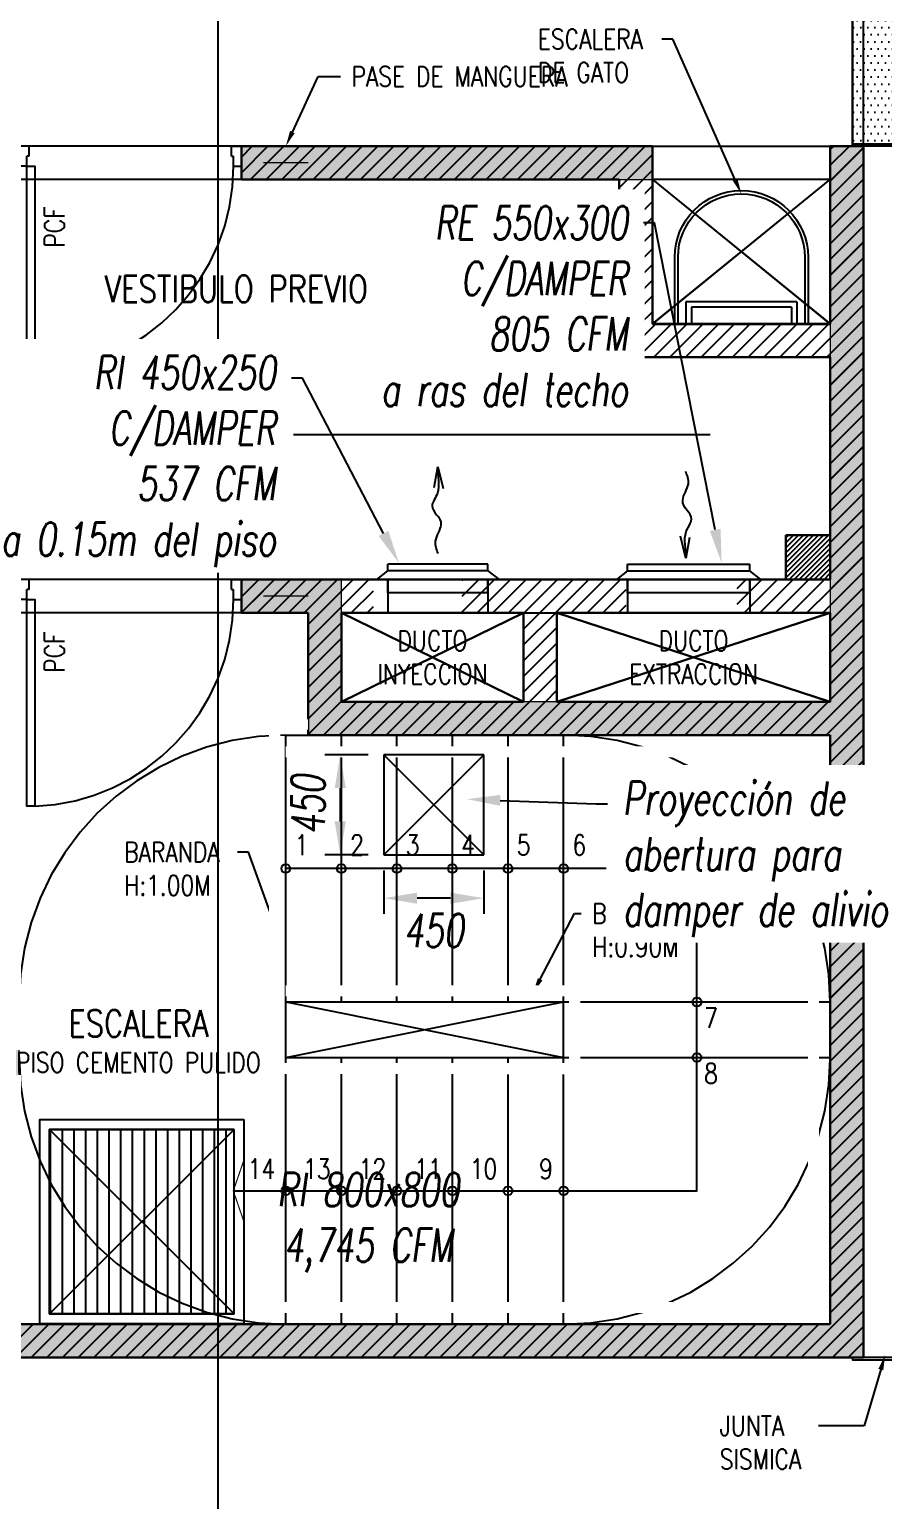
# Model space of a CAD drawing. Header units: millimetres. Extents: x 98 to 155, y -181 to 127.
# Drawn here: x 124.73 to 128.58, y -80.73 to -74.11 of the extents above; entities that cross this region are included whole.
import ezdxf
from ezdxf import colors
from ezdxf.entities.mleader import LeaderData, LeaderLine
from ezdxf.enums import TextEntityAlignment as Align
from ezdxf.math import Vec2, Vec3

# ---------------------------------------------------------------- set-up
doc = ezdxf.new("R2010")
doc.units = ezdxf.units.MM
doc.header["$LTSCALE"] = 15
doc.set_wipeout_variables(frame=1)
doc.header["$PDMODE"] = 67
doc.header["$PDSIZE"] = 0.1
for name, pattern in [('CENTER', [2, 1.25, -0.25, 0.25, -0.25]), ('HIDDEN', [0.375, 0.25, -0.125]), ('HIDDEN2', [0.1875, 0.125, -0.0625]), ('X-REF_DP_Arquitectura$0$HIDDEN', [0.375, 0.25, -0.125])]:
    doc.linetypes.add(name, pattern=pattern)
doc.layers.get('0').update_dxf_attribs({"color": 250})
doc.layers.get('DEFPOINTS').update_dxf_attribs({"color": 250})
for name, color, linetype in [('A-BARANDAS', 250, 'Continuous'), ('A-CORTE', 250, 'CENTER'), ('A-HATCH', 250, 'Continuous'), ('A-LINEAS', 250, 'Continuous'), ('A-MOBILIARIO', 250, 'Continuous'), ('A-MURO BAJO', 250, 'Continuous'), ('A-PROYECCIONES INT.', 250, 'HIDDEN2'), ('A-TEXTO-ACABADO PISO', 250, 'Continuous'), ('A_50_TextoAmbiente', 252, 'Continuous'), ('A_50_TextoIndicaciones', 250, 'Continuous'), ('A_50_Vigas', 250, 'X-REF_DP_Arquitectura$0$HIDDEN'), ('A_60_HatchEstructuras', 250, 'Continuous'), ('L-03_EQUIP-ACCES', 160, 'Continuous'), ('L-04_EQ-MED-CONT', 191, 'Continuous'), ('L-06_EQ-FIN-CONT', 141, 'Continuous'), ('L12 Texto', 12, 'Continuous'), ('L3 Equipos y Ductos', 160, 'Continuous'), ('L4 Linea mediana', 191, 'Continuous'), ('L5 Linea mediana segmentada', 191, 'HIDDEN2'), ('L6 Linea fina', 141, 'Continuous'), ('MURO CF 120', 250, 'Continuous')]:
    doc.layers.add(name, color=color, linetype=linetype)
doc.layers.add('A-MUROS', color=252, linetype='Continuous', lineweight=30)
doc.layers.add('A_20_Estructuras', color=250, linetype='Continuous', lineweight=18)
doc.styles.add('JNV ING', font='romans.shx', dxfattribs={"width": 0.7, "oblique": 8, "height": 0.15})
doc.styles.add('ROMANS', font='romans.shx', dxfattribs={"width": 0.8})
doc.styles.add('TXT_COTAS', font='romans.shx', dxfattribs={"width": 0.8})
doc.dimstyles.new('JNV ING.', dxfattribs={"dimtxt": 0.15, "dimasz": 0.15, "dimexe": 0.07, "dimexo": 0.07, "dimgap": 0.07, "dimtad": 2, "dimtoh": 1, "dimdec": 0, "dimlfac": 1000, "dimzin": 0, "dimdsep": 46, "dimtxsty": 'JNV ING', "dimcen": 3, "dimdle": 0.05, "dimclrd": 256, "dimclre": 256, "dimclrt": 12, "dimadec": 0, "dimazin": 0, "dimtfac": 1, "dimtdec": 0, "dimtix": 1, "dimtmove": 2, "dimatfit": 3, "dimfxl": 1, "dimtolj": 1, "dimtzin": 0, "dimarcsym": 0})
pattern_1 = [(45, (281.637074, -28.76471), (-0.035355339, 0.035355339), [])]

# ---------------------------------------------------------------- blocks, each defined once
blk = doc.blocks.new('flujo11')
at = {"layer": 'L6 Linea fina'}
for p, q in [((0, 0), (-0.0198, -0.0998)), ((0.0212, -0.0932), (0, 0))]:
    blk.add_line(p, q, dxfattribs=at)
blk.add_open_spline([(0, 0), (0.0064, -0.0434), (-0.016, -0.1047), (0.0608, -0.1905), (-0.0346, -0.24), (0.0373, -0.3312), (0.0223, -0.3717), (0.0156, -0.3896)], degree=3, knots=[0, 0, 0, 0, 0.0524684, 0.0807049, 0.1300475, 0.160067, 0.1839926, 0.1839926, 0.1839926, 0.1839926], dxfattribs=at)
blk = doc.blocks.new('TAF_55')
at = {"layer": 'L-03_EQUIP-ACCES', "ltscale": 1.5}
for p, q in [((-0.325, 0.06), (0.325, 0.06)), ((-0.275, 0), (-0.275, 0.06)), ((0.275, 0), (0.275, 0.06))]:
    blk.add_line(p, q, dxfattribs=at)
at = {"layer": 'L-04_EQ-MED-CONT', "ltscale": 1.5}
for p, q in [((-0.275, 0.1), (-0.325, 0.06)), ((-0.275, 0.1), (0.275, 0.1)), ((0.325, 0.06), (0.275, 0.1))]:
    blk.add_line(p, q, dxfattribs=at)
at = {"layer": 'L-06_EQ-FIN-CONT', "ltscale": 1.5}
for p, q in [((-0.275, 0.13), (0.275, 0.13)), ((-0.275, 0.1), (-0.275, 0.13)), ((0.275, 0.1), (0.275, 0.13))]:
    blk.add_line(p, q, dxfattribs=at)
blk = doc.blocks.new('EF-P13')
at = {"layer": 'A_60_HatchEstructuras'}
h = blk.add_hatch(color=256, dxfattribs=at)
h.dxf.hatch_style = 1
h.paths.add_polyline_path([(24.55, -7.525), (22.7, -7.525), (22.7, -7.675), (24.55, -7.675)])
h.paths.add_polyline_path([(21.7, -2.775), (23.55, -2.775), (23.55, -2.625), (21.7, -2.625), (21.7, -0.475), (20.85, -0.475), (20.85, -0.625), (21.55, -0.625), (21.55, -6.325), (23.55, -6.325), (23.55, -6.175), (21.7, -6.175)])
h.paths.add_polyline_path([(25.5, -2.625), (25.35, -2.625), (25.35, -6.325), (25.5, -6.325)])
h = blk.add_hatch(color=256, dxfattribs=at)
h.dxf.hatch_style = 1
h.paths.add_polyline_path([(21.7, -9.1), (21.55, -9.1), (21.55, -13.225), (20.85, -13.225), (20.85, -13.375), (21.7, -13.375), (21.7, -12.975), (25.5, -12.975), (25.5, -7.525), (25.35, -7.525), (25.35, -10.025), (23.15, -10.025), (23.15, -9.475), (22.7, -9.475), (22.7, -9.625), (23, -9.625), (23, -10.175), (25.35, -10.175), (25.35, -12.825), (21.7, -12.825)])
for points in [[(24.55, -8.325), (25.35, -7.675)], [(24.55, -7.675), (25.35, -8.325)], [(23.15, -10.025), (23.97, -9.625)], [(23.97, -10.025), (23.15, -9.625)], [(24.12, -10.025), (25.35, -9.625)], [(25.35, -10.025), (24.12, -9.625)], [(21.8369, -12.7786), (22.6669, -11.9486)], [(22.6669, -12.7786), (21.8369, -11.9486)]]:
    blk.add_lwpolyline(points)
at = {"layer": 'A_20_Estructuras'}
for points in [[(21.7, -9.1), (21.55, -9.1), (21.55, -13.225), (20.85, -13.225), (20.85, -13.375), (21.7, -13.375), (21.7, -12.975), (25.5, -12.975), (25.5, -7.525), (25.35, -7.525), (25.35, -10.025), (23.15, -10.025), (23.15, -9.475), (22.7, -9.475), (22.7, -9.625), (23, -9.625), (23, -10.175), (25.35, -10.175), (25.35, -12.825), (21.7, -12.825)], [(24.55, -7.525), (22.7, -7.525), (22.7, -7.675), (24.55, -7.675)]]:
    blk.add_lwpolyline(points, close=True, dxfattribs=at)
at = {"layer": 'A_20_Estructuras', "linetype": 'HIDDEN', "ltscale": 0.5, "elevation": 0}
for points in [[(23, -7.6), (22.8, -7.6)], [(23, -9.55), (22.8, -9.55)]]:
    blk.add_lwpolyline(points, dxfattribs=at)
at = {"layer": 'A_50_Vigas'}
for p, q in [((22.7, -7.525), (21.7, -7.525)), ((22.7, -7.675), (21.7, -7.675)), ((25.35, -7.675), (24.55, -7.675)), ((24.55, -7.675), (24.55, -8.325)), ((22.7, -9.475), (21.7, -9.475)), ((23.15, -9.475), (25.35, -9.475)), ((22.7, -9.625), (21.7, -9.625)), ((23.15, -9.625), (25.35, -9.625)), ((23.97, -9.625, 0), (23.97, -10.025)), ((24.12, -9.625, 0), (24.12, -10.025))]:
    blk.add_line(p, q, dxfattribs=at)
for points in [[(25.5, -7.525), (25.5, -6.325)], [(24.55, -7.525), (25.35, -7.525)], [(24.55, -8.325), (25.35, -8.325)]]:
    blk.add_lwpolyline(points, dxfattribs=at)
blk.add_lwpolyline([(22.6669, -11.9486), (21.8369, -11.9486), (21.8369, -12.7786), (22.6669, -12.7786)], close=True, dxfattribs=at)
blk = doc.blocks.new('TEXTO DUCTOS PT')
at = {"layer": 'A_50_TextoIndicaciones', "char_height": 0.09, "width": 0.4157, "attachment_point": 5, "style": 'ROMANS'}
for s, insert in [('\\pxsm1,qc,t16;DUCTO INYECCION', (23.56, -9.825, 0)), ('\\pxsm1,qc,t16;DUCTO EXTRACCION', (24.735, -9.825, 0))]:
    blk.add_mtext(s, dxfattribs=dict(at, insert=insert))
blk = doc.blocks.new('Cortes-Elev.')
at = {"layer": 'A-CORTE', "linetype": 'CENTER', "ltscale": 0.5}
for points in [[(23.945, 20.8306), (23.945, 37.8534)], [(-1.966, 27.2284), (51.8601, 27.2284)]]:
    blk.add_lwpolyline(points, dxfattribs=at)
blk = doc.blocks.new('*U143')
for p, q in [((0.01, 0.955), (0.01, 1)), ((0.1, 0.965), (0.1, 1)), ((0.055, 0.955), (0.01, 0.955)), ((0.1, 0.965), (0.055, 0.965)), ((0.055, 0.955), (0.055, 0.965)), ((0.055, 0.045), (0.01, 0.045)), ((0.01, 0.045), (0.01, 0)), ((0.055, 0.045), (0.055, 0.035)), ((0.1, 0.035), (0.055, 0.035)), ((0.1, 0.035), (0.1, 0))]:
    blk.add_line(p, q)
blk.add_lwpolyline([(1.03, 0.07), (1.03, 0.035), (0.1, 0.035), (0.1, 0.07)], close=True)
at = {"linetype": 'HIDDEN2'}
blk.add_arc((0.0995, 0.0338), 0.9312, 2.23015, 89.96723, dxfattribs=at)
blk = doc.blocks.new('*U140')
for p, q in [((587.0593, -119.1569), (587.0593, -119.2302)), ((587.2193, -119.1569), (587.2193, -119.2302))]:
    blk.add_line(p, q)
for points in [[(587.2455, -119.2542), (587.2455, -119.313, -0.414214), (587.2215, -119.337), (587.057, -119.337, -0.414214), (587.033, -119.313), (587.033, -119.2542, -0.414214), (587.057, -119.2302), (587.2215, -119.2302, -0.414214)], [(587.2295, -119.2542), (587.2295, -119.313, -0.414214), (587.2215, -119.321), (587.057, -119.321, -0.414214), (587.049, -119.313), (587.049, -119.2542, -0.414214), (587.057, -119.2462), (587.2215, -119.2462, -0.414214)]]:
    blk.add_lwpolyline(points, format="xyb", close=True)
for radius in [0.1641, 0.1401]:
    blk.add_circle((587.1393, -119.0136), radius)
blk = doc.blocks.new('N.02')
at = {"layer": 'A-HATCH'}
h = blk.add_hatch(dxfattribs=at)
h.set_pattern_fill('ANSI31', color=256, scale=0.005)
h.set_pattern_definition([(45, (112.882877, -120.236276), (-0.0112253202, 0.0112253202), [])])
h.paths.add_polyline_path([(-0.15, -7.2), (-0.35, -7.2), (-0.35, -7), (-0.15, -7)])
for p, q in [((-0.05, -5.25, 0), (-0.05, -4.05)), ((0.23, -5.25, 0), (-0.05, -5.25, 0)), ((-0.3, -5.95, 0), (-0.8, -5.95, 0)), ((-0.8, -5.95, 0), (-0.8, -6.05, 0)), ((-0.3, -5.95, 0), (-0.3, -6.05, 0)), ((-0.325, -5.975, 0), (-0.775, -5.975, 0)), ((-0.775, -5.975, 0), (-0.775, -6.05, 0)), ((-0.325, -5.975, 0), (-0.325, -6.05, 0))]:
    blk.add_line(p, q)
at = {"elevation": 0}
for points in [[(-0.85, -6.05), (-0.85, -5.75, -1), (-0.25, -5.75), (-0.25, -6.05)], [(-0.835, -6.05), (-0.835, -5.75, -1), (-0.265, -5.75), (-0.265, -6.05)]]:
    blk.add_lwpolyline(points, format="xyb", dxfattribs=at)
blk.add_lwpolyline([(0.17, -10.71), (0.17, -10.76), (0.18, -10.76), (0.18, -10.7), (-0.05, -10.7), (-0.05, -10.71)], close=True, dxfattribs=at)
at = {"layer": 'A-LINEAS', "linetype": 'Continuous'}
for p, q in [((-2.35, -7.35, 0), (-1.53, -7.75, 0)), ((-1.53, -7.35, 0), (-2.35, -7.75, 0)), ((-1.38, -7.35, 0), (-0.15, -7.75, 0)), ((-0.15, -7.35, 0), (-1.38, -7.75, 0)), ((-2.6, -9.1, 0), (-1.35, -9.35, 0)), ((-2.6, -9.35, 0), (-1.35, -9.1, 0))]:
    blk.add_line(p, q, dxfattribs=at)
at = {"layer": 'A-LINEAS'}
blk.add_line((-0.75, -8.5, 0), (-2.6, -8.5, 0), dxfattribs=at)
at = {"layer": 'A-LINEAS', "elevation": 0}
blk.add_lwpolyline([(-2.8362, -9.95), (-0.7501, -9.95), (-0.75, -8.5)], dxfattribs=at)
at = {"layer": 'A-LINEAS', "const_width": 0.005, "elevation": 0}
blk.add_lwpolyline([(-2.7854, -9.8026), (-2.8363, -9.95), (-2.7854, -10.0974)], dxfattribs=at)
at = {"layer": 'A-LINEAS', "linetype": 'Continuous'}
for centre in [(-2.6, -8.5, 0), (-2.35, -8.5, 0), (-2.1, -8.5, 0), (-1.85, -8.5, 0), (-1.6, -8.5, 0), (-1.35, -8.5, 0), (-0.75, -9.1, 0), (-0.75, -9.35, 0), (-2.6, -9.95, 0), (-2.35, -9.95, 0), (-2.1, -9.95, 0), (-1.35, -9.95, 0)]:
    blk.add_circle(centre, 0.02, dxfattribs=at)
at = {"layer": 'A-MURO BAJO'}
for p, q in [((-2.6, -9.1, 0), (-2.6, -7.9, 0)), ((-2.6, -7.9, 0), (-2.5, -7.9, 0)), ((-2.35, -9.1, 0), (-2.35, -7.9, 0)), ((-2.1, -9.1, 0), (-2.1, -7.9, 0)), ((-1.85, -9.1, 0), (-1.85, -7.9, 0)), ((-1.6, -9.1, 0), (-1.6, -7.9, 0)), ((-1.35, -9.1, 0), (-1.35, -7.9, 0)), ((-2.6, -9.1, 0), (-1.35, -9.1, 0)), ((-2.6, -9.35, 0), (-2.6, -9.1, 0)), ((-1.6, -9.1, 0), (-0.15, -9.1, 0)), ((-1.3501, -9.35, 0), (-1.35, -9.1, 0)), ((-2.6, -9.35, 0), (-1.35, -9.35, 0)), ((-2.6, -10.55, 0), (-2.6, -9.35, 0)), ((-2.35, -10.55, 0), (-2.35, -9.35, 0)), ((-2.1, -10.55, 0), (-2.1, -9.35, 0)), ((-1.85, -10.55, 0), (-1.85, -9.35, 0)), ((-1.6, -10.55, 0), (-1.6, -9.35, 0)), ((-1.3501, -9.35, 0), (-0.15, -9.35, 0)), ((-1.35, -10.55, 0), (-1.35, -9.35, 0))]:
    blk.add_line(p, q, dxfattribs=at)
at = {"layer": 'A-MUROS'}
for p, q in [((-2.8, -5.25, 0), (-2.8, -5.4, 0)), ((-0.95, -5.25, 0), (-2.8, -5.25, 0)), ((-0.95, -5.25, 0), (-0.95, -6.05, 0)), ((-0.15, -5.25, 0), (-0.15, -6.05, 0)), ((-0.15, -5.25), (0, -5.25)), ((0, -10.7, 0), (0, -5.25, 0)), ((-1.1, -5.4, 0), (-2.8, -5.4, 0)), ((-1.1, -5.4, 0), (-1.1, -6.2, 0)), ((-0.15, -5.4, 0), (-0.15, -5.4, 0)), ((-0.15, -6.05, 0), (-0.95, -6.05, 0)), ((-0.15, -6.2, 0), (-1.1, -6.2, 0)), ((-0.15, -6.2, 0), (-0.15, -7.2, 0)), ((-0.35, -7, 0), (-0.35, -7.2, 0)), ((-0.35, -7, 0), (-0.15, -7, 0)), ((-2.8, -7.35, 0), (-2.8, -7.2, 0)), ((-2.8, -7.2, 0), (-0.15, -7.2, 0)), ((-2.5, -7.35, 0), (-2.8, -7.35, 0)), ((-2.5, -7.9, 0), (-2.5, -7.35, 0)), ((-2.35, -7.35, 0), (-2.35, -7.75, 0)), ((-2.35, -7.35, 0), (-1.53, -7.35, 0)), ((-1.53, -7.35, 0), (-1.53, -7.75, 0)), ((-1.38, -7.35, 0), (-0.15, -7.35, 0)), ((-1.38, -7.75, 0), (-1.38, -7.35, 0)), ((-0.15, -7.35, 0), (-0.15, -7.75, 0)), ((-2.35, -7.75, 0), (-1.53, -7.75, 0)), ((-2.35, -7.75, 0), (-1.53, -7.75, 0)), ((-0.15, -7.75, 0), (-1.38, -7.75, 0)), ((-0.15, -7.9, 0), (-2.5, -7.9, 0)), ((-0.15, -10.55, 0), (-0.15, -7.9, 0)), ((-3.8, -10.55, 0), (-0.15, -10.55, 0)), ((0, -10.7, 0), (-3.8, -10.7, 0))]:
    blk.add_line(p, q, dxfattribs=at)
at = {"layer": 'A-PROYECCIONES INT.'}
blk.add_line((0, -5.25, 0), (0, -4.05), dxfattribs=at)
at = {"layer": 'A-PROYECCIONES INT.', "elevation": 0}
blk.add_lwpolyline([(-0.95, -6.05), (-0.15, -5.4), (-0.95, -5.4), (-0.15, -6.05)], dxfattribs=at)
at = {"layer": 'A-PROYECCIONES INT.'}
for centre, start, end in [((-2.6, -9.1, 0), 90, 180), ((-1.35, -9.1, 0), 0, 90), ((-2.6, -9.35, 0), 180, 270), ((-1.35, -9.35, 0), 270, 0)]:
    blk.add_arc(centre, 1.2, start, end, dxfattribs=at)
at = {"xscale": 0.7035271998764521, "yscale": 0.7035271998764521, "zscale": 0.7035271998764521}
blk.add_blockref('*U140', (-414.3685, 78.1293, 0), dxfattribs=at)
at = {"layer": 'A-MOBILIARIO', "rotation": 270}
for p in [(-3.8, -5.24, 0), (-3.8, -7.19, 0)]:
    blk.add_blockref('*U143', p, dxfattribs=at)
blk.add_wipeout([(-2.6, -8), (-2.1, -8), (-1.85, -8), (-0.25, -8), (-0.25, -10.45), (-2.675, -10.45), (-2.675, -10.5), (-0.2, -10.5), (-0.2, -7.95), (-1.85, -7.95), (-2.1, -7.95), (-2.6, -7.95)]).translate(0, 0, 0).dxf.layer = 'A-BARANDAS'
at = {"layer": 'A-LINEAS', "linetype": 'Continuous'}
for centre in [(-1.85, -9.95, 0), (-1.6, -9.95, 0)]:
    blk.add_circle(centre, 0.02, dxfattribs=at)
blk.add_wipeout([(-2.6, -9.025), (-1.275, -9.025), (-1.2751, -9.4251), (-2.675, -9.425), (-2.675, -7.825), (-2.5, -7.825), (-2.5, -7.875), (-2.625, -7.875), (-2.625, -9.375), (-1.3251, -9.3751), (-1.325, -9.075), (-2.6, -9.075)]).translate(0, 0, 0).dxf.layer = 'A-BARANDAS'
blk = doc.blocks.new('*D147')
at = {"layer": 'DEFPOINTS', "color": 0, "transparency": 16777216}
for p in [(126.3278, -77.3779), (126.1321, -77.8279), (126.3278, -77.8279)]:
    blk.add_point(p, dxfattribs=at)
at = {"layer": 'L6 Linea fina', "lineweight": -2, "transparency": 16777216}
for p, q in [((126.2578, -77.3779), (126.0621, -77.3779)), ((126.1321, -77.5279), (126.1321, -77.6779)), ((126.2578, -77.8279), (126.0621, -77.8279))]:
    blk.add_line(p, q, dxfattribs=at)
at = {"layer": 'L6 Linea fina', "transparency": 16777216}
for points in [[(126.1071, -77.5279), (126.1571, -77.5279), (126.1321, -77.3779)], [(126.1071, -77.6779), (126.1571, -77.6779), (126.1321, -77.8279)]]:
    blk.add_solid(points, dxfattribs=at)
at = {"layer": 'L6 Linea fina', "color": 12, "transparency": 16777216, "insert": (125.9871, -77.6029), "char_height": 0.15, "attachment_point": 5, "rotation": 90, "style": 'JNV ING'}
blk.add_mtext('\\A1;450', dxfattribs=at)
blk = doc.blocks.new('*D148')
at = {"layer": 'DEFPOINTS', "color": 0, "transparency": 16777216}
for p in [(126.3278, -77.828), (126.7778, -77.828), (126.3278, -78.0231)]:
    blk.add_point(p, dxfattribs=at)
at = {"layer": 'L6 Linea fina', "lineweight": -2, "transparency": 16777216}
for p, q in [((126.3278, -77.898), (126.3278, -78.0931)), ((126.7778, -77.898), (126.7778, -78.0931)), ((126.6278, -78.0231), (126.4778, -78.0231))]:
    blk.add_line(p, q, dxfattribs=at)
at = {"layer": 'L6 Linea fina', "transparency": 16777216}
for points in [[(126.4778, -77.9981), (126.4778, -78.0481), (126.3278, -78.0231)], [(126.6278, -77.9981), (126.6278, -78.0481), (126.7778, -78.0231)]]:
    blk.add_solid(points, dxfattribs=at)
at = {"layer": 'L6 Linea fina', "color": 12, "transparency": 16777216, "insert": (126.5528, -78.1681), "char_height": 0.15, "attachment_point": 5, "style": 'JNV ING'}
blk.add_mtext('\\A1;450', dxfattribs=at)
blk = doc.blocks.new('Vent Vest F')
at = {"layer": 'L-03_EQUIP-ACCES', "ltscale": 1.5}
for p, q in [((0.8612, 0.15, 0), (0.3112, 0.15, 0)), ((0.3612, 0.09, 0), (0.3612, 0.15, 0)), ((0.8112, 0.09, 0), (0.8112, 0.15, 0))]:
    blk.add_line(p, q, dxfattribs=at)
at = {"layer": 'L-04_EQ-MED-CONT', "ltscale": 1.5}
for p, q in [((0.3112, 0.15, 0), (0.3612, 0.19, 0)), ((0.8112, 0.19, 0), (0.3612, 0.19, 0)), ((0.8112, 0.19, 0), (0.8612, 0.15, 0))]:
    blk.add_line(p, q, dxfattribs=at)
at = {"layer": 'L-06_EQ-FIN-CONT', "ltscale": 1.5}
for p, q in [((0.8112, 0.22, 0), (0.3612, 0.22, 0)), ((0.3612, 0.19, 0), (0.3612, 0.22, 0)), ((0.8112, 0.19, 0), (0.8112, 0.22, 0))]:
    blk.add_line(p, q, dxfattribs=at)
at = {"layer": 'L3 Equipos y Ductos', "elevation": 0}
for points in [[(0.8112, 0.09), (0.3612, 0.09)], [(1.9896, 0.09), (1.4396, 0.09)]]:
    blk.add_lwpolyline(points, dxfattribs=at)
at = {"layer": 'L4 Linea mediana', "elevation": 0}
for points in [[(0.3612, 0.15), (0.3612, 0)], [(0.8112, 0.15), (0.8112, 0)], [(1.4396, 0.15), (1.4396, 0)], [(1.9896, 0.15), (1.9896, 0)]]:
    blk.add_lwpolyline(points, dxfattribs=at)
at = {"layer": 'L3 Equipos y Ductos', "xscale": -1}
for p, rotation in [((0.5862, 0.6582, 0), 2.292282635688281), ((1.7014, 0.2463, 0), 182.2922826354033)]:
    blk.add_blockref('flujo11', p, dxfattribs=dict(at, rotation=rotation))
at = {"layer": 'L6 Linea fina'}
blk.add_blockref('TAF_55', (1.7146, 0.09, 0), dxfattribs=at)
ml = blk.add_multileader_mtext('Standard', dxfattribs=at)
ml.set_content('RI 450x250\\PC/DAMPER\\P537 CFM\\Pa 0.15m del piso', color=12, style='JNV ING')
ml.set_leader_properties(color=256, linetype='ByLayer', lineweight=-1)
ml.build(insert=Vec2(0, 0))
ml.multileader.update_dxf_attribs({"dogleg_length": 0.05, "arrow_head_size": 0.15})
ctx = ml.context
ctx.base_point, ctx.char_height, ctx.arrow_head_size, ctx.landing_gap_size, ctx.plane_origin = Vec3(-1.6345, 1.057, 0), 0.15, 0.15, 0.07, Vec3(-2.0443, 0.2989, 0)
ctx.text_align_type = 2
notes = []
notes.append((ctx, [(1, (1, 1, 0), (-0.0225, 1.057, 0), (-1, 0), 0.05, [(0, [(0.4107, 0.225, 0)], 0, [])])]))
ctx.mtext.insert, ctx.mtext.alignment, ctx.mtext.flow_direction = Vec3(-0.1425, 1.157, 0), 3, 5
ctx.mtext.has_bg_fill, ctx.mtext.bg_color, ctx.mtext.bg_scale_factor, ctx.mtext.bg_transparency, ctx.mtext.use_window_bg_color = 1, -1027028792, 1.5, 0, 1
for ctx, leaders in notes:
    for number, flags, end, landing, length, lines in leaders:
        leader = LeaderData()
        leader.index, (leader.has_last_leader_line, leader.has_dogleg_vector, leader.attachment_direction) = number, flags
        leader.last_leader_point, leader.dogleg_vector, leader.dogleg_length = Vec3(end), Vec3(landing), length
        for number, points, colour, breaks in lines:
            line = LeaderLine()
            line.index, line.vertices, line.color, line.breaks = number, Vec3.list(points), colors.encode_raw_color(colour), breaks
            leader.lines.append(line)
        ctx.leaders.append(leader)
ml = blk.add_multileader_mtext('Standard', dxfattribs=at)
ml.set_content('RE 550x300\\PC/DAMPER\\P805 CFM\\Pa ras del techo', color=12, style='JNV ING')
ml.set_leader_properties(color=256, linetype='ByLayer', lineweight=-1)
ml.build(insert=Vec2(0, 0))
ml.multileader.update_dxf_attribs({"dogleg_length": 0.05, "arrow_head_size": 0.15})
ctx = ml.context
ctx.base_point, ctx.char_height, ctx.arrow_head_size, ctx.landing_gap_size, ctx.plane_origin = Vec3(0.0894, 1.7554, 0), 0.15, 0.15, 0.07, Vec3(-0.3454, 0.1981, 0)
ctx.text_align_type = 2
notes = []
notes.append((ctx, [(1, (1, 1, 0), (1.5614, 1.7554, 0), (-1, 0), 0.05, [(0, [(1.863, 0.2268, 0)], 0, [])])]))
ctx.mtext.insert, ctx.mtext.alignment, ctx.mtext.flow_direction = Vec3(1.4414, 1.8304, 0), 3, 5
ctx.mtext.has_bg_fill, ctx.mtext.bg_color, ctx.mtext.bg_scale_factor, ctx.mtext.bg_transparency, ctx.mtext.use_window_bg_color = 1, -1027028792, 1.5, 0, 1
for ctx, leaders in notes:
    for number, flags, end, landing, length, lines in leaders:
        leader = LeaderData()
        leader.index, (leader.has_last_leader_line, leader.has_dogleg_vector, leader.attachment_direction) = number, flags
        leader.last_leader_point, leader.dogleg_vector, leader.dogleg_length = Vec3(end), Vec3(landing), length
        for number, points, colour, breaks in lines:
            line = LeaderLine()
            line.index, line.vertices, line.color, line.breaks = number, Vec3.list(points), colors.encode_raw_color(colour), breaks
            leader.lines.append(line)
        ctx.leaders.append(leader)

msp = doc.modelspace()

# ---------------------------------------------------------------- hatches: boundary and pattern name
at = {"layer": 'A-HATCH'}
h = msp.add_hatch(dxfattribs=at)
h.set_pattern_fill('DOTS', color=256, scale=0.02)
h.set_pattern_definition([(0, (198.56209, -73.439705), (0.015875, 0.03175), [0, -0.03175])])
h.paths.add_polyline_path([(128.4371, -74.6297), (128.7171, -74.6297), (128.7171, -73.4497), (128.4371, -73.4497)])

# ---------------------------------------------------------------- block references
msp.add_blockref('EF-P13', (102.9871, -67.115))
at = {"layer": 'A-CORTE'}
msp.add_blockref('Cortes-Elev.', (101.6371, -103.1647), dxfattribs=at)
at = {"layer": 'A_50_TextoIndicaciones'}
msp.add_blockref('TEXTO DUCTOS PT', (102.9871, -67.1147), dxfattribs=at)

# ---------------------------------------------------------------- texts
at = {"layer": 'A-TEXTO-ACABADO PISO', "insert": (125.2237, -78.7173), "char_height": 0.09, "attachment_point": 2, "rotation": 359.99998, "style": 'ROMANS'}
msp.add_mtext_dynamic_manual_height_columns('PISO CEMENTO PULIDO', width=1.20225, gutter_width=12.5, heights=[0], dxfattribs=at)
at = {"layer": 'A_50_TextoAmbiente', "style": 'ROMANS', "width": 0.8}
for s, p in [('VESTIBULO PREVIO', (125.6648, -75.3416)), ('ESCALERA', (125.2234, -78.6463, 0))]:
    msp.add_text(s, height=0.12, dxfattribs=at).set_placement(p, align=Align.CENTER)
at = {"layer": 'A_50_TextoIndicaciones', "style": 'ROMANS', "width": 0.8}
for s, rotation, p in [('PCF', 90, (124.8909, -75.0959)), ('PCF', 90, (124.8909, -77.0088)), ('1', 360, (125.9267, -77.8288)), ('2', 360, (126.1767, -77.8288)), ('3', 360, (126.4267, -77.8288)), ('4', 360, (126.6767, -77.8288)), ('5', 360, (126.9267, -77.8288)), ('6', 360, (127.1767, -77.8288)), ('7', 360, (127.7696, -78.6065)), ('8', 360, (127.7696, -78.8565))]:
    msp.add_text(s, height=0.09, rotation=rotation, dxfattribs=at).set_placement(p)
for s, p in [('14', (125.8387, -79.286)), ('13', (126.0887, -79.286)), ('12', (126.3387, -79.286)), ('11', (126.5887, -79.286)), ('10', (126.8387, -79.286)), ('9', (127.0887, -79.286))]:
    msp.add_text(s, height=0.09, dxfattribs=at).set_placement(p, align=Align.RIGHT)

# ---------------------------------------------------------------- leaders
at = {"layer": 'A_50_TextoIndicaciones'}
ml = msp.add_multileader_mtext('Standard', dxfattribs=at)
ml.set_content('\\pxsm1,t16;ESCALERA \\PDE GATO', color=256, style='TXT_COTAS')
ml.set_leader_properties(color=256)
ml.build(insert=Vec2(0, 0))
ml.multileader.update_dxf_attribs({"dogleg_length": 0.05, "arrow_head_size": 0.07})
ctx = ml.context
ctx.base_point, ctx.char_height, ctx.arrow_head_size, ctx.landing_gap_size, ctx.plane_origin = Vec3(126.9715, -74.1583, 0), 0.09, 0.07, 0.05, Vec3(126.2528, -74.8513, 0)
notes = []
notes.append((ctx, [(1, (1, 1, 0), (127.629, -74.1583, 0), (-1, 0), 0.05, [(0, [(127.9371, -74.8547, 0)], 0, [])])]))
ctx.mtext.insert, ctx.mtext.width, ctx.mtext.defined_height, ctx.mtext.flow_direction = Vec3(127.0215, -74.1133, 0), 1.055921, 0.3812, 5
ml = msp.add_multileader_mtext('Standard', dxfattribs=at)
ml.set_content('\\pxsm1,t16;PASE DE MANGUERA', color=256, style='TXT_COTAS')
ml.set_leader_properties(color=256)
ml.build(insert=Vec2(0, 0))
ml.multileader.update_dxf_attribs({"dogleg_length": 0.05, "arrow_head_size": 0.07})
ctx = ml.context
ctx.base_point, ctx.char_height, ctx.arrow_head_size, ctx.landing_gap_size, ctx.plane_origin = Vec3(126.1328, -74.3263), 0.09, 0.07, 0.05, Vec3(125.7374, -74.5195)
notes.append((ctx, [(0, (1, 1, 0), (126.0333, -74.3263), (1, 0), 0.0995, [(0, [(125.8872, -74.6397)], 0, [])])]))
ctx.mtext.insert, ctx.mtext.width, ctx.mtext.defined_height, ctx.mtext.flow_direction = Vec3(126.1828, -74.2813), 1.050749, 0.4293, 5
ml = msp.add_multileader_mtext('Standard', dxfattribs=at)
ml.set_content('\\pxsm1;BARANDA \\P\\pt16;H:1.00M', color=256, style='TXT_COTAS')
ml.set_leader_properties(color=256)
ml.build(insert=Vec2(0, 0))
ml.multileader.update_dxf_attribs({"dogleg_length": 0.05, "arrow_head_size": 0.07})
ctx = ml.context
ctx.base_point, ctx.char_height, ctx.arrow_head_size, ctx.landing_gap_size, ctx.plane_origin, ctx.plane_x_axis, ctx.plane_y_axis = Vec3(125.1099, -77.8153), 0.09, 0.07, 0.05, Vec3(125.8692, -77.3746), Vec3(1, -0.000005), Vec3(0.000005, 1)
notes.append((ctx, [(0, (1, 1, 0), (125.7193, -77.8154), (-1, 0.000005), 0.05, [(0, [(125.8483, -78.1726)], 0, [])])]))
ctx.mtext.insert, ctx.mtext.text_direction, ctx.mtext.rotation, ctx.mtext.width, ctx.mtext.defined_height, ctx.mtext.flow_direction = Vec3(125.1599, -77.7703), Vec3(1, -0.000005), 6.283181, 0.564856, 0.8046, 5
ml = msp.add_multileader_mtext('Standard', dxfattribs=at)
ml.set_content('\\pxsm1;BARANDA \\P\\pt16;H:0.90M', color=256, style='TXT_COTAS')
ml.set_leader_properties(color=256)
ml.build(insert=Vec2(0, 0))
ml.multileader.update_dxf_attribs({"dogleg_length": 0.05, "arrow_head_size": 0.07})
ctx = ml.context
ctx.base_point, ctx.char_height, ctx.arrow_head_size, ctx.landing_gap_size, ctx.plane_origin = Vec3(127.2161, -78.0923), 0.09, 0.07, 0.05, Vec3(127.0356, -78.5331)
notes.append((ctx, [(0, (1, 1, 0), (127.1855, -78.0923), (1, 0), 0.0306, [(0, [(126.9995, -78.4497)], 0, [])])]))
ctx.mtext.insert, ctx.mtext.width, ctx.mtext.defined_height, ctx.mtext.flow_direction = Vec3(127.2661, -78.0473), 1.149951, 0.8046, 5
ml = msp.add_multileader_mtext('Standard', dxfattribs=at)
ml.set_content('\\pxsm1,t16;JUNTA \\PSISMICA', color=256, style='TXT_COTAS')
ml.set_leader_properties(color=256)
ml.build(insert=Vec2(0, 0))
ml.multileader.update_dxf_attribs({"dogleg_length": 0.05, "arrow_head_size": 0.07})
ctx = ml.context
ctx.base_point, ctx.char_height, ctx.arrow_head_size, ctx.landing_gap_size, ctx.plane_origin = Vec3(127.7896, -80.3972), 0.09, 0.07, 0.05, Vec3(127.5702, -80.9805)
notes.append((ctx, [(1, (1, 1, 0), (128.4902, -80.3972), (-1, 0), 0.2064, [(0, [(128.5846, -80.0768)], 0, [])])]))
ctx.mtext.insert, ctx.mtext.width, ctx.mtext.defined_height, ctx.mtext.flow_direction = Vec3(127.8396, -80.3522), 1.024058, 0.5146, 5
for ctx, leaders in notes:
    for number, flags, end, landing, length, lines in leaders:
        leader = LeaderData()
        leader.index, (leader.has_last_leader_line, leader.has_dogleg_vector, leader.attachment_direction) = number, flags
        leader.last_leader_point, leader.dogleg_vector, leader.dogleg_length = Vec3(end), Vec3(landing), length
        for number, points, colour, breaks in lines:
            line = LeaderLine()
            line.index, line.vertices, line.color, line.breaks = number, Vec3.list(points), colors.encode_raw_color(colour), breaks
            leader.lines.append(line)
        ctx.leaders.append(leader)

# ---------------------------------------------------------------- next in the draw order: block references
msp.add_blockref('N.02', (128.4871, -69.3897, 0))

# ---------------------------------------------------------------- next in the draw order: hatches: boundary and pattern name
at = {"layer": 'L6 Linea fina'}
h = msp.add_hatch(dxfattribs=at)
h.set_pattern_fill('ANSI31', color=256, scale=0.0166, angle=45)
h.set_pattern_definition([(90, (-5192.7367, -1220.24869), (-0.052705, 3e-33), [])])
h.paths.add_polyline_path([(125.6539, -79.0636), (125.6539, -79.8936), (124.8239, -79.8936), (124.8239, -79.0636)])
at = {"layer": 'MURO CF 120'}
h = msp.add_hatch(dxfattribs=at)
h.set_pattern_fill('_USER', color=256, scale=0.05, angle=45, style=0, pattern_type=0)
h.set_pattern_definition(pattern_1)
h.paths.add_polyline_path([(124.6869, -79.9397), (124.6869, -80.0897), (128.4869, -80.0897), (128.4869, -74.6397), (128.3369, -74.6397), (128.3369, -74.7897), (128.3369, -79.9397)])
h = msp.add_hatch(dxfattribs=at)
h.set_pattern_fill('_USER', color=256, scale=0.05, angle=45, style=0, pattern_type=0)
h.set_pattern_definition(pattern_1)
h.paths.add_polyline_path([(127.5371, -74.6397), (125.6871, -74.6397), (125.6871, -74.7897), (127.5371, -74.7897)])
h = msp.add_hatch(dxfattribs=at)
h.set_pattern_fill('_USER', color=256, scale=0.05, angle=45, style=0, pattern_type=0)
h.set_pattern_definition(pattern_1)
h.paths.add_polyline_path([(128.4871, -79.9397), (128.3371, -79.9397), (128.3371, -74.6397), (128.4871, -74.6397)])
h = msp.add_hatch(dxfattribs=at)
h.set_pattern_fill('_USER', color=256, scale=0.05, angle=45, style=0, pattern_type=0)
h.set_pattern_definition(pattern_1)
h.paths.add_polyline_path([(127.3871, -74.7897), (127.5371, -74.7897), (127.5371, -75.4397), (127.3871, -75.4397)])
h = msp.add_hatch(dxfattribs=at)
h.set_pattern_fill('_USER', color=256, scale=0.05, angle=45, style=0, pattern_type=0)
h.set_pattern_definition(pattern_1)
h.paths.add_polyline_path([(127.3871, -75.4397), (128.3371, -75.4397), (128.3371, -75.5897), (127.3871, -75.5897)])
h = msp.add_hatch(dxfattribs=at)
h.set_pattern_fill('_USER', color=256, scale=0.05, angle=45, style=0, pattern_type=0)
h.set_pattern_definition(pattern_1)
h.paths.add_polyline_path([(128.3369, -77.2897), (125.9869, -77.2897), (125.9869, -76.5897), (126.1369, -76.5897), (126.1369, -77.1397), (127.1619, -77.1397), (127.1619, -77.1397), (127.3119, -77.1397), (127.3119, -77.1397), (128.3369, -77.1397)])
edge = h.paths.add_edge_path()
edge.add_line((125.7869, -76.5897), (125.6869, -76.5897))
edge.add_line((125.6869, -76.5897), (125.6869, -76.7397))
edge.add_line((125.6869, -76.7397), (125.7869, -76.7397))
h = msp.add_hatch(dxfattribs=at)
h.set_pattern_fill('_USER', color=256, scale=0.05, angle=45, style=0, pattern_type=0)
h.set_pattern_definition(pattern_1)
h.paths.add_polyline_path([(125.6869, -76.5897), (125.9869, -76.5897), (125.9869, -76.7397), (125.6869, -76.7397)])
h = msp.add_hatch(dxfattribs=at)
h.set_pattern_fill('_USER', color=256, scale=0.05, angle=45, style=0, pattern_type=0)
h.set_pattern_definition(pattern_1)
h.paths.add_polyline_path([(126.6813, -76.5897), (127.4187, -76.5897), (127.4187, -76.7397), (126.6813, -76.7397)])
h.paths.add_polyline_path([(126.1369, -76.5897), (126.2813, -76.5897), (126.2813, -76.7397), (126.1369, -76.7397)])
h = msp.add_hatch(dxfattribs=at)
h.set_pattern_fill('_USER', color=256, scale=0.05, angle=45, style=0, pattern_type=0)
h.set_pattern_definition(pattern_1)
h.paths.add_polyline_path([(127.9187, -76.5897), (128.3369, -76.5897), (128.3369, -76.7397), (127.9187, -76.7397)])
h = msp.add_hatch(dxfattribs=at)
h.set_pattern_fill('_USER', color=256, scale=0.05, angle=45, style=0, pattern_type=0)
h.set_pattern_definition(pattern_1)
h.paths.add_polyline_path([(126.9569, -76.7425), (127.1069, -76.7418), (127.1069, -77.1376), (126.9569, -77.1383)])

# ---------------------------------------------------------------- next in the draw order: linework, layer by layer
for points in [[(128.4371, -74.6297), (128.7171, -74.6297), (128.7171, -73.4497), (128.4371, -73.4497)], [(128.4371, -74.6297), (128.7171, -74.6297), (128.7171, -74.6397), (128.4371, -74.6397)]]:
    msp.add_lwpolyline(points, close=True)
at = {"layer": 'L4 Linea mediana'}
for points in [[(125.6982, -79.0194), (125.6982, -79.9379), (124.7797, -79.9379), (124.7797, -79.0194)], [(125.6539, -79.0636), (125.6539, -79.8936), (124.8239, -79.8936), (124.8239, -79.0636)]]:
    msp.add_lwpolyline(points, close=True, dxfattribs=at)

# ---------------------------------------------------------------- next in the draw order: texts
at = {"layer": 'L12 Texto', "ltscale": 1.5, "insert": (126.7185, -79.2593), "char_height": 0.15, "attachment_point": 3, "style": 'JNV ING'}
msp.add_mtext_dynamic_manual_height_columns('\\pxqc;RI 800x800\\P4,745 CFM', width=0.920954, gutter_width=0.75, heights=[0], dxfattribs=at)

# ---------------------------------------------------------------- next in the draw order: dimensions: what is measured, and where the dimension line sits
at = {"layer": 'L6 Linea fina'}
dim = msp.add_linear_dim(base=(126.3278, -78.0231), p1=(126.7778, -77.828), p2=(126.3278, -77.828), angle=180, dimstyle='JNV ING.', dxfattribs=at)
dim.commit()
dim.dimension.update_dxf_attribs({"geometry": '*D148', "text_midpoint": (126.5528, -78.1681)})

# ---------------------------------------------------------------- next in the draw order: block references
msp.add_blockref('Vent Vest F', (125.9853, -76.74, 0), dxfattribs=at)

# ---------------------------------------------------------------- next in the draw order: linework, layer by layer
at = {"layer": 'L5 Linea mediana segmentada'}
msp.add_lwpolyline([(126.3278, -77.3779), (126.3278, -77.8279), (126.7778, -77.8279), (126.7778, -77.3779)], close=True, dxfattribs=at)
for points in [[(126.3278, -77.3779), (126.7778, -77.828)], [(126.7778, -77.3779), (126.3278, -77.828)]]:
    msp.add_lwpolyline(points, dxfattribs=at)

# ---------------------------------------------------------------- next in the draw order: dimensions: what is measured, and where the dimension line sits
at = {"layer": 'L6 Linea fina'}
dim = msp.add_linear_dim(base=(126.1321, -77.8279), p1=(126.3278, -77.3779), p2=(126.3278, -77.8279), angle=90, dimstyle='JNV ING.', dxfattribs=at)
dim.commit()
dim.dimension.update_dxf_attribs({"geometry": '*D147', "text_midpoint": (125.9871, -77.6029)})

# ---------------------------------------------------------------- next in the draw order: leaders
ml = msp.add_multileader_mtext('Standard', dxfattribs=at)
ml.set_content('Proyección de\\Pabertura para\\Pdamper de alivio', color=12, style='JNV ING')
ml.set_leader_properties(color=256, linetype='ByLayer', lineweight=-1)
ml.build(insert=Vec2(0, 0))
ml.multileader.update_dxf_attribs({"dogleg_length": 0.05, "arrow_head_size": 0.15})
ctx = ml.context
ctx.base_point, ctx.char_height, ctx.arrow_head_size, ctx.landing_gap_size, ctx.plane_origin = Vec3(127.334, -77.5983), 0.15, 0.15, 0.07, Vec3(126.7025, -77.5776)
notes = []
notes.append((ctx, [(0, (1, 1, 0), (127.284, -77.5983), (1, 0), 0.05, [(0, [(126.7025, -77.5776)], 0, [])])]))
ctx.mtext.insert, ctx.mtext.flow_direction = Vec3(127.404, -77.4983), 5
ctx.mtext.has_bg_fill, ctx.mtext.bg_color, ctx.mtext.bg_scale_factor, ctx.mtext.bg_transparency, ctx.mtext.use_window_bg_color = 1, -1027028792, 1.5, 0, 1
for ctx, leaders in notes:
    for number, flags, end, landing, length, lines in leaders:
        leader = LeaderData()
        leader.index, (leader.has_last_leader_line, leader.has_dogleg_vector, leader.attachment_direction) = number, flags
        leader.last_leader_point, leader.dogleg_vector, leader.dogleg_length = Vec3(end), Vec3(landing), length
        for number, points, colour, breaks in lines:
            line = LeaderLine()
            line.index, line.vertices, line.color, line.breaks = number, Vec3.list(points), colors.encode_raw_color(colour), breaks
            leader.lines.append(line)
        ctx.leaders.append(leader)

doc.saveas('drawing.dxf')
